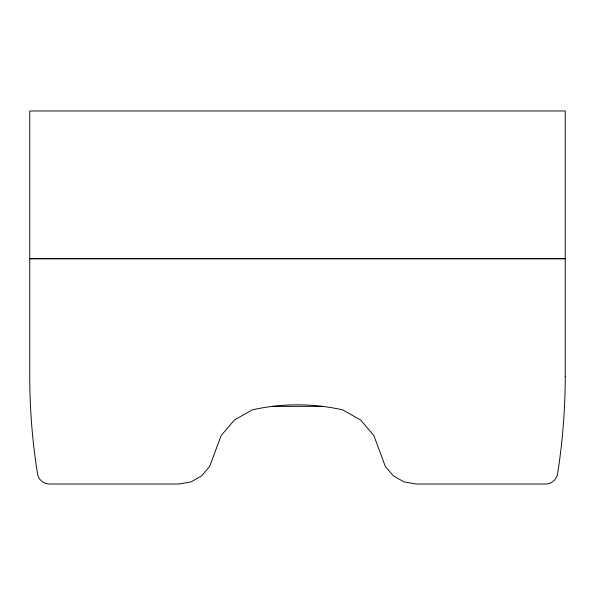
<?xml version="1.0" encoding="UTF-8"?>
<svg xmlns="http://www.w3.org/2000/svg" width="595" height="595" viewBox="0 0 595 595"><rect width="100%" height="100%" fill="white"/><g stroke="black" fill="none" stroke-linecap="round" stroke-linejoin="round"><path stroke-width="0.89" d="M29.75 258.505L565.25 258.505M29.75 258.877L565.25 258.877M272.436 406.37L322.564 406.37M565.25 376.732C565.168 409.315 562.595 441.869 557.56 474.059C556.541 479.667 551.498 483.913 545.808 484.018L416.128 484.018L404.012 481.913L393.332 475.844L385.359 466.532L373.846 435.51L360.563 419.996L342.765 409.881A205.625 205.625 0 0 0 252.235 409.881L234.437 419.996L221.154 435.51L209.641 466.532L201.668 475.844L190.988 481.913L178.872 484.018L49.192 484.018C43.249 483.928 38.05 479.302 37.44 473.352C32.361 441.401 29.809 409.085 29.75 376.732L29.75 110.982L565.25 110.982L565.25 376.732"/></g></svg>
